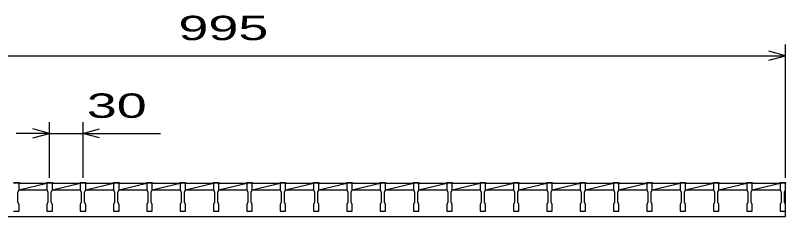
# Model space of a CAD drawing. Units: millimetres, scale not verified. Extents: x -1820 to 1736, y -1282 to 1048.
# Drawn here: x -1046 to -353, y -364 to -183 of the extents above; entities that cross this region are included whole.
import ezdxf
from ezdxf.enums import TextEntityAlignment as Align

# ---------------------------------------------------------------- set-up
doc = ezdxf.new("R2010")
doc.units = ezdxf.units.MM
doc.header["$LTSCALE"] = 10
doc.layers.add('16', color=3, linetype='Continuous', lineweight=25)
doc.layers.add('22', color=4, linetype='Continuous', lineweight=25)
doc.styles.add('ベクトル', font='')
doc.styles.get('ベクトル').set_extended_font_data('ベクトル')

msp = doc.modelspace()

# ---------------------------------------------------------------- linework, layer by layer
at = {"layer": '16'}
for p, q in [((-1048, -333.8), (-1043, -333.8)), ((-1043, -334.5), (-1048, -334.5)), ((-1043, -333.8), (-1043, -334.5)), ((-1043, -340.5), (-1043, -334.5)), ((-1043, -334.5), (-1018, -334.5)), ((-1043, -340.5), (-1018, -334.5)), ((-1018, -334.5), (-1018, -333.8)), ((-1018, -333.8), (-1013, -333.8)), ((-1018, -334.5), (-1018, -340.5)), ((-1013, -334.5), (-1018, -334.5)), ((-1013, -333.8), (-1013, -334.5)), ((-1013, -340.5), (-1013, -334.5)), ((-1013, -334.5), (-988, -334.5)), ((-1013, -340.5), (-988, -334.5)), ((-988, -334.5), (-988, -333.8)), ((-988, -333.8), (-983, -333.8)), ((-988, -334.5), (-988, -340.5)), ((-983, -334.5), (-988, -334.5)), ((-983, -333.8), (-983, -334.5)), ((-983, -340.5), (-983, -334.5)), ((-983, -334.5), (-958, -334.5)), ((-983, -340.5), (-958, -334.5)), ((-958, -334.5), (-958, -333.8)), ((-958, -333.8), (-953, -333.8)), ((-958, -334.5), (-958, -340.5)), ((-953, -334.5), (-958, -334.5)), ((-953, -333.8), (-953, -334.5)), ((-953, -340.5), (-953, -334.5)), ((-953, -334.5), (-928, -334.5)), ((-953, -340.5), (-928, -334.5)), ((-928, -334.5), (-928, -333.8)), ((-928, -333.8), (-923, -333.8)), ((-928, -334.5), (-928, -340.5)), ((-923, -334.5), (-928, -334.5)), ((-923, -333.8), (-923, -334.5)), ((-923, -340.5), (-923, -334.5)), ((-923, -334.5), (-898, -334.5)), ((-923, -340.5), (-898, -334.5)), ((-898, -334.5), (-898, -333.8)), ((-898, -333.8), (-893, -333.8)), ((-898, -334.5), (-898, -340.5)), ((-893, -334.5), (-898, -334.5)), ((-893, -333.8), (-893, -334.5)), ((-893, -340.5), (-893, -334.5)), ((-893, -334.5), (-868, -334.5)), ((-893, -340.5), (-868, -334.5)), ((-868, -334.5), (-868, -333.8)), ((-868, -333.8), (-863, -333.8)), ((-868, -334.5), (-868, -340.5)), ((-863, -334.5), (-868, -334.5)), ((-863, -333.8), (-863, -334.5)), ((-863, -340.5), (-863, -334.5)), ((-863, -334.5), (-838, -334.5)), ((-863, -340.5), (-838, -334.5)), ((-838, -334.5), (-838, -333.8)), ((-838, -333.8), (-833, -333.8)), ((-838, -334.5), (-838, -340.5)), ((-833, -334.5), (-838, -334.5)), ((-833, -333.8), (-833, -334.5)), ((-833, -340.5), (-833, -334.5)), ((-833, -334.5), (-808, -334.5)), ((-833, -340.5), (-808, -334.5)), ((-808, -334.5), (-808, -333.8)), ((-808, -333.8), (-803, -333.8)), ((-808, -334.5), (-808, -340.5)), ((-803, -334.5), (-808, -334.5)), ((-803, -333.8), (-803, -334.5)), ((-803, -340.5), (-803, -334.5)), ((-803, -334.5), (-778, -334.5)), ((-803, -340.5), (-778, -334.5)), ((-778, -334.5), (-778, -333.8)), ((-778, -333.8), (-773, -333.8)), ((-778, -334.5), (-778, -340.5)), ((-773, -334.5), (-778, -334.5)), ((-773, -333.8), (-773, -334.5)), ((-773, -340.5), (-773, -334.5)), ((-773, -334.5), (-748, -334.5)), ((-773, -340.5), (-748, -334.5)), ((-748, -334.5), (-748, -333.8)), ((-748, -333.8), (-743, -333.8)), ((-748, -334.5), (-748, -340.5)), ((-743, -334.5), (-748, -334.5)), ((-743, -333.8), (-743, -334.5)), ((-743, -340.5), (-743, -334.5)), ((-743, -334.5), (-718, -334.5)), ((-743, -340.5), (-718, -334.5)), ((-718, -334.5), (-718, -333.8)), ((-718, -333.8), (-713, -333.8)), ((-718, -334.5), (-718, -340.5)), ((-713, -334.5), (-718, -334.5)), ((-713, -333.8), (-713, -334.5)), ((-713, -340.5), (-713, -334.5)), ((-713, -334.5), (-688, -334.5)), ((-713, -340.5), (-688, -334.5)), ((-688, -334.5), (-688, -333.8)), ((-688, -333.8), (-683, -333.8)), ((-688, -334.5), (-688, -340.5)), ((-683, -334.5), (-688, -334.5)), ((-683, -333.8), (-683, -334.5)), ((-683, -340.5), (-683, -334.5)), ((-683, -334.5), (-658, -334.5)), ((-683, -340.5), (-658, -334.5)), ((-658, -334.5), (-658, -333.8)), ((-658, -333.8), (-653, -333.8)), ((-658, -334.5), (-658, -340.5)), ((-653, -334.5), (-658, -334.5)), ((-653, -333.8), (-653, -334.5)), ((-653, -340.5), (-653, -334.5)), ((-653, -334.5), (-628, -334.5)), ((-653, -340.5), (-628, -334.5)), ((-628, -334.5), (-628, -333.8)), ((-628, -333.8), (-623, -333.8)), ((-628, -334.5), (-628, -340.5)), ((-623, -334.5), (-628, -334.5)), ((-623, -333.8), (-623, -334.5)), ((-623, -340.5), (-623, -334.5)), ((-623, -334.5), (-598, -334.5)), ((-623, -340.5), (-598, -334.5)), ((-598, -334.5), (-598, -333.8)), ((-598, -333.8), (-593, -333.8)), ((-598, -334.5), (-598, -340.5)), ((-593, -334.5), (-598, -334.5)), ((-593, -333.8), (-593, -334.5)), ((-593, -340.5), (-593, -334.5)), ((-593, -334.5), (-568, -334.5)), ((-593, -340.5), (-568, -334.5)), ((-568, -334.5), (-568, -333.8)), ((-568, -333.8), (-563, -333.8)), ((-568, -334.5), (-568, -340.5)), ((-563, -334.5), (-568, -334.5)), ((-563, -333.8), (-563, -334.5)), ((-563, -340.5), (-563, -334.5)), ((-563, -334.5), (-538, -334.5)), ((-563, -340.5), (-538, -334.5)), ((-538, -334.5), (-538, -333.8)), ((-538, -333.8), (-533, -333.8)), ((-538, -334.5), (-538, -340.5)), ((-533, -334.5), (-538, -334.5)), ((-533, -333.8), (-533, -334.5)), ((-533, -340.5), (-533, -334.5)), ((-533, -334.5), (-508, -334.5)), ((-533, -340.5), (-508, -334.5)), ((-508, -334.5), (-508, -333.8)), ((-508, -333.8), (-503, -333.8)), ((-508, -334.5), (-508, -340.5)), ((-503, -334.5), (-508, -334.5)), ((-503, -333.8), (-503, -334.5)), ((-503, -340.5), (-503, -334.5)), ((-503, -334.5), (-478, -334.5)), ((-503, -340.5), (-478, -334.5)), ((-478, -334.5), (-478, -333.8)), ((-478, -333.8), (-473, -333.8)), ((-478, -334.5), (-478, -340.5)), ((-473, -334.5), (-478, -334.5)), ((-473, -333.8), (-473, -334.5)), ((-473, -340.5), (-473, -334.5)), ((-473, -334.5), (-448, -334.5)), ((-473, -340.5), (-448, -334.5)), ((-448, -334.5), (-448, -333.8)), ((-448, -333.8), (-443, -333.8)), ((-448, -334.5), (-448, -340.5)), ((-443, -334.5), (-448, -334.5)), ((-443, -333.8), (-443, -334.5)), ((-443, -340.5), (-443, -334.5)), ((-443, -334.5), (-418, -334.5)), ((-443, -340.5), (-418, -334.5)), ((-418, -334.5), (-418, -333.8)), ((-418, -333.8), (-413, -333.8)), ((-418, -334.5), (-418, -340.5)), ((-413, -334.5), (-418, -334.5)), ((-413, -333.8), (-413, -334.5)), ((-413, -340.5), (-413, -334.5)), ((-413, -334.5), (-388, -334.5)), ((-413, -340.5), (-388, -334.5)), ((-388, -334.5), (-388, -333.8)), ((-388, -333.8), (-383, -333.8)), ((-388, -334.5), (-388, -340.5)), ((-383, -334.5), (-388, -334.5)), ((-383, -333.8), (-383, -334.5)), ((-383, -340.5), (-383, -334.5)), ((-383, -334.5), (-358, -334.5)), ((-383, -340.5), (-358, -334.5)), ((-358, -334.5), (-358, -333.8)), ((-358, -333.8), (-353, -333.8)), ((-358, -334.5), (-358, -340.5)), ((-353, -334.5), (-358, -334.5)), ((-353, -333.8), (-353, -334.5)), ((-353, -340.5), (-353, -334.5)), ((-353, -364.5), (-353, -334.5)), ((-1044, -342.5), (-1043, -340.5)), ((-1044, -351.5), (-1044, -342.5)), ((-1043, -340.5), (-1018, -340.5)), ((-1018, -340.5), (-1017, -342.5)), ((-1017, -342.5), (-1017, -351.5)), ((-1014, -342.5), (-1013, -340.5)), ((-1014, -351.5), (-1014, -342.5)), ((-1013, -340.5), (-988, -340.5)), ((-988, -340.5), (-987, -342.5)), ((-987, -342.5), (-987, -351.5)), ((-984, -342.5), (-983, -340.5)), ((-984, -351.5), (-984, -342.5)), ((-983, -340.5), (-958, -340.5)), ((-958, -340.5), (-957, -342.5)), ((-957, -342.5), (-957, -351.5)), ((-954, -342.5), (-953, -340.5)), ((-954, -351.5), (-954, -342.5)), ((-953, -340.5), (-928, -340.5)), ((-928, -340.5), (-927, -342.5)), ((-927, -342.5), (-927, -351.5)), ((-924, -342.5), (-923, -340.5)), ((-924, -351.5), (-924, -342.5)), ((-923, -340.5), (-898, -340.5)), ((-898, -340.5), (-897, -342.5)), ((-897, -342.5), (-897, -351.5)), ((-894, -342.5), (-893, -340.5)), ((-894, -351.5), (-894, -342.5)), ((-893, -340.5), (-868, -340.5)), ((-868, -340.5), (-867, -342.5)), ((-867, -342.5), (-867, -351.5)), ((-864, -342.5), (-863, -340.5)), ((-864, -351.5), (-864, -342.5)), ((-863, -340.5), (-838, -340.5)), ((-838, -340.5), (-837, -342.5)), ((-837, -342.5), (-837, -351.5)), ((-834, -342.5), (-833, -340.5)), ((-834, -351.5), (-834, -342.5)), ((-833, -340.5), (-808, -340.5)), ((-808, -340.5), (-807, -342.5)), ((-807, -342.5), (-807, -351.5)), ((-804, -342.5), (-803, -340.5)), ((-804, -351.5), (-804, -342.5)), ((-803, -340.5), (-778, -340.5)), ((-778, -340.5), (-777, -342.5)), ((-777, -342.5), (-777, -351.5)), ((-774, -342.5), (-773, -340.5)), ((-774, -351.5), (-774, -342.5)), ((-773, -340.5), (-748, -340.5)), ((-748, -340.5), (-747, -342.5)), ((-747, -342.5), (-747, -351.5)), ((-744, -342.5), (-743, -340.5)), ((-744, -351.5), (-744, -342.5)), ((-743, -340.5), (-718, -340.5)), ((-718, -340.5), (-717, -342.5)), ((-717, -342.5), (-717, -351.5)), ((-714, -342.5), (-713, -340.5)), ((-714, -351.5), (-714, -342.5)), ((-713, -340.5), (-688, -340.5)), ((-688, -340.5), (-687, -342.5)), ((-687, -342.5), (-687, -351.5)), ((-684, -342.5), (-683, -340.5)), ((-684, -351.5), (-684, -342.5)), ((-683, -340.5), (-658, -340.5)), ((-658, -340.5), (-657, -342.5)), ((-657, -342.5), (-657, -351.5)), ((-654, -342.5), (-653, -340.5)), ((-654, -351.5), (-654, -342.5)), ((-653, -340.5), (-628, -340.5)), ((-628, -340.5), (-627, -342.5)), ((-627, -342.5), (-627, -351.5)), ((-624, -342.5), (-623, -340.5)), ((-624, -351.5), (-624, -342.5)), ((-623, -340.5), (-598, -340.5)), ((-598, -340.5), (-597, -342.5)), ((-597, -342.5), (-597, -351.5)), ((-594, -342.5), (-593, -340.5)), ((-594, -351.5), (-594, -342.5)), ((-593, -340.5), (-568, -340.5)), ((-568, -340.5), (-567, -342.5)), ((-567, -342.5), (-567, -351.5)), ((-564, -342.5), (-563, -340.5)), ((-564, -351.5), (-564, -342.5)), ((-563, -340.5), (-538, -340.5)), ((-538, -340.5), (-537, -342.5)), ((-537, -342.5), (-537, -351.5)), ((-534, -342.5), (-533, -340.5)), ((-534, -351.5), (-534, -342.5)), ((-533, -340.5), (-508, -340.5)), ((-508, -340.5), (-507, -342.5)), ((-507, -342.5), (-507, -351.5)), ((-504, -342.5), (-503, -340.5)), ((-504, -351.5), (-504, -342.5)), ((-503, -340.5), (-478, -340.5)), ((-478, -340.5), (-477, -342.5)), ((-477, -342.5), (-477, -351.5)), ((-474, -342.5), (-473, -340.5)), ((-474, -351.5), (-474, -342.5)), ((-473, -340.5), (-448, -340.5)), ((-448, -340.5), (-447, -342.5)), ((-447, -342.5), (-447, -351.5)), ((-444, -342.5), (-443, -340.5)), ((-444, -351.5), (-444, -342.5)), ((-443, -340.5), (-418, -340.5)), ((-418, -340.5), (-417, -342.5)), ((-417, -342.5), (-417, -351.5)), ((-414, -342.5), (-413, -340.5)), ((-414, -351.5), (-414, -342.5)), ((-413, -340.5), (-388, -340.5)), ((-388, -340.5), (-387, -342.5)), ((-387, -342.5), (-387, -351.5)), ((-384, -342.5), (-383, -340.5)), ((-384, -351.5), (-384, -342.5)), ((-383, -340.5), (-358, -340.5)), ((-358, -340.5), (-357, -342.5)), ((-357, -342.5), (-357, -351.5)), ((-354, -342.5), (-353, -340.5)), ((-354, -351.5), (-354, -342.5)), ((-1043, -353.5), (-1044, -351.5)), ((-1043, -359.5), (-1043, -353.5)), ((-1017, -351.5), (-1018, -353.5)), ((-1018, -353.5), (-1018, -359.5)), ((-1013, -353.5), (-1014, -351.5)), ((-1013, -359.5), (-1013, -353.5)), ((-987, -351.5), (-988, -353.5)), ((-988, -353.5), (-988, -359.5)), ((-983, -353.5), (-984, -351.5)), ((-983, -359.5), (-983, -353.5)), ((-957, -351.5), (-958, -353.5)), ((-958, -353.5), (-958, -359.5)), ((-953, -353.5), (-954, -351.5)), ((-953, -359.5), (-953, -353.5)), ((-927, -351.5), (-928, -353.5)), ((-928, -353.5), (-928, -359.5)), ((-923, -353.5), (-924, -351.5)), ((-923, -359.5), (-923, -353.5)), ((-897, -351.5), (-898, -353.5)), ((-898, -353.5), (-898, -359.5)), ((-893, -353.5), (-894, -351.5)), ((-893, -359.5), (-893, -353.5)), ((-867, -351.5), (-868, -353.5)), ((-868, -353.5), (-868, -359.5)), ((-863, -353.5), (-864, -351.5)), ((-863, -359.5), (-863, -353.5)), ((-837, -351.5), (-838, -353.5)), ((-838, -353.5), (-838, -359.5)), ((-833, -353.5), (-834, -351.5)), ((-833, -359.5), (-833, -353.5)), ((-807, -351.5), (-808, -353.5)), ((-808, -353.5), (-808, -359.5)), ((-803, -353.5), (-804, -351.5)), ((-803, -359.5), (-803, -353.5)), ((-777, -351.5), (-778, -353.5)), ((-778, -353.5), (-778, -359.5)), ((-773, -353.5), (-774, -351.5)), ((-773, -359.5), (-773, -353.5)), ((-747, -351.5), (-748, -353.5)), ((-748, -353.5), (-748, -359.5)), ((-743, -353.5), (-744, -351.5)), ((-743, -359.5), (-743, -353.5)), ((-717, -351.5), (-718, -353.5)), ((-718, -353.5), (-718, -359.5)), ((-713, -353.5), (-714, -351.5)), ((-713, -359.5), (-713, -353.5)), ((-687, -351.5), (-688, -353.5)), ((-688, -353.5), (-688, -359.5)), ((-683, -353.5), (-684, -351.5)), ((-683, -359.5), (-683, -353.5)), ((-657, -351.5), (-658, -353.5)), ((-658, -353.5), (-658, -359.5)), ((-653, -353.5), (-654, -351.5)), ((-653, -359.5), (-653, -353.5)), ((-627, -351.5), (-628, -353.5)), ((-628, -353.5), (-628, -359.5)), ((-623, -353.5), (-624, -351.5)), ((-623, -359.5), (-623, -353.5)), ((-597, -351.5), (-598, -353.5)), ((-598, -353.5), (-598, -359.5)), ((-593, -353.5), (-594, -351.5)), ((-593, -359.5), (-593, -353.5)), ((-567, -351.5), (-568, -353.5)), ((-568, -353.5), (-568, -359.5)), ((-563, -353.5), (-564, -351.5)), ((-563, -359.5), (-563, -353.5)), ((-537, -351.5), (-538, -353.5)), ((-538, -353.5), (-538, -359.5)), ((-533, -353.5), (-534, -351.5)), ((-533, -359.5), (-533, -353.5)), ((-507, -351.5), (-508, -353.5)), ((-508, -353.5), (-508, -359.5)), ((-503, -353.5), (-504, -351.5)), ((-503, -359.5), (-503, -353.5)), ((-477, -351.5), (-478, -353.5)), ((-478, -353.5), (-478, -359.5)), ((-473, -353.5), (-474, -351.5)), ((-473, -359.5), (-473, -353.5)), ((-447, -351.5), (-448, -353.5)), ((-448, -353.5), (-448, -359.5)), ((-443, -353.5), (-444, -351.5)), ((-443, -359.5), (-443, -353.5)), ((-417, -351.5), (-418, -353.5)), ((-418, -353.5), (-418, -359.5)), ((-413, -353.5), (-414, -351.5)), ((-413, -359.5), (-413, -353.5)), ((-387, -351.5), (-388, -353.5)), ((-388, -353.5), (-388, -359.5)), ((-383, -353.5), (-384, -351.5)), ((-383, -359.5), (-383, -353.5)), ((-357, -351.5), (-358, -353.5)), ((-358, -353.5), (-358, -359.5)), ((-353, -353.5), (-354, -351.5)), ((-353, -359.5), (-353, -353.5)), ((-1048, -359.5), (-1043, -359.5)), ((-1018, -359.5), (-1013, -359.5)), ((-988, -359.5), (-983, -359.5)), ((-958, -359.5), (-953, -359.5)), ((-928, -359.5), (-923, -359.5)), ((-898, -359.5), (-893, -359.5)), ((-868, -359.5), (-863, -359.5)), ((-838, -359.5), (-833, -359.5)), ((-808, -359.5), (-803, -359.5)), ((-778, -359.5), (-773, -359.5)), ((-748, -359.5), (-743, -359.5)), ((-718, -359.5), (-713, -359.5)), ((-688, -359.5), (-683, -359.5)), ((-658, -359.5), (-653, -359.5)), ((-628, -359.5), (-623, -359.5)), ((-598, -359.5), (-593, -359.5)), ((-568, -359.5), (-563, -359.5)), ((-538, -359.5), (-533, -359.5)), ((-508, -359.5), (-503, -359.5)), ((-478, -359.5), (-473, -359.5)), ((-448, -359.5), (-443, -359.5)), ((-418, -359.5), (-413, -359.5)), ((-388, -359.5), (-383, -359.5)), ((-358, -359.5), (-353, -359.5)), ((-1348, -364.5), (-353, -364.5))]:
    msp.add_line(p, q, dxfattribs=at)
at = {"layer": '22'}
for p, q in [((-353, -329.5), (-353, -209.5)), ((-1348, -219.5), (-353, -219.5)), ((-353, -219.5), (-368, -215.5)), ((-368, -223.5), (-353, -219.5)), ((-1015.5, -329.5), (-1015.5, -279.5)), ((-985.5, -279.5), (-985.5, -329.5)), ((-1015.5, -289.5), (-1045.5, -289.5)), ((-1015.5, -289.5), (-1030.5, -285.5)), ((-1030.5, -293.5), (-1015.5, -289.5)), ((-1015.5, -289.5), (-985.5, -289.5)), ((-985.5, -289.5), (-970.5, -285.5)), ((-970.5, -293.5), (-985.5, -289.5)), ((-985.5, -289.5), (-915.5, -289.5))]:
    msp.add_line(p, q, dxfattribs=at)

# ---------------------------------------------------------------- texts
at = {"layer": '22', "color": 2, "style": 'ベクトル', "width": 1.65}
for s, p in [(' 995 ', (-913, -194.5)), (' 30 ', (-995.5, -264.5))]:
    msp.add_text(s, height=21.99, dxfattribs=at).set_placement(p, align=Align.MIDDLE_LEFT)

doc.saveas('drawing.dxf')
